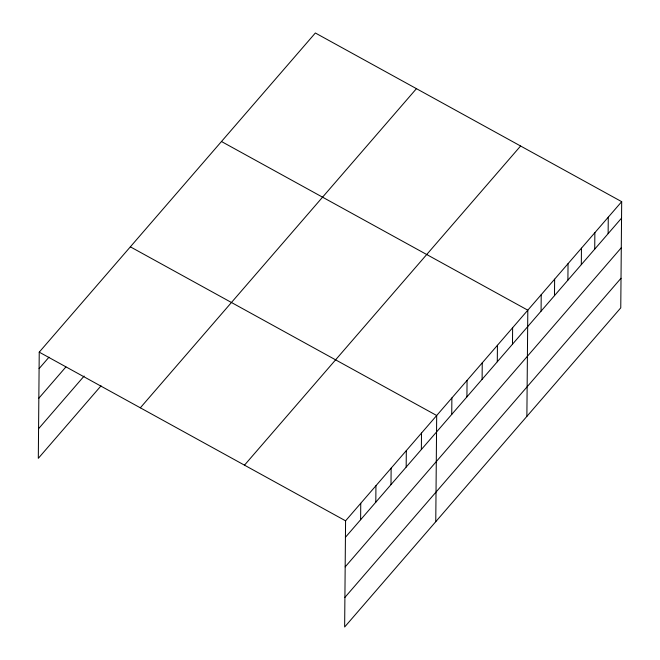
<?xml version="1.0" encoding="UTF-8"?>
<svg xmlns="http://www.w3.org/2000/svg" width="660" height="660" viewBox="0 0 660 660"><rect width="100%" height="100%" fill="white"/><g stroke="black" fill="none" stroke-linecap="round" stroke-linejoin="round"><path stroke-width="0.99" d="M621.687 201.671L345.576 520.822L344.644 627L620.763 307.849L621.687 201.671L315.356 33L39.237 352.151L38.313 458.329L101.038 385.828M360.616 519.742L360.756 503.266M375.804 502.186L375.944 485.719M390.992 484.638L391.132 468.163M406.172 467.082L406.321 450.607M421.361 449.526L421.501 433.059M435.765 521.681L436.689 415.503L130.358 246.832M451.737 414.422L451.877 397.947M466.917 396.866L467.065 380.399M482.105 379.31L482.245 362.843M497.293 361.762L497.434 345.287M512.482 344.207L512.622 327.739M526.878 416.361L527.81 310.183L221.471 141.512M541.076 311.149L541.216 294.682M554.491 295.647L554.631 279.18M567.897 280.145L568.045 263.678M581.312 264.643L581.452 248.176M594.718 249.142L594.866 232.675M608.132 233.64L608.272 217.173M39.097 368.626L48.997 357.175M38.841 398.227L65.909 366.935M38.569 428.728L84.133 376.068M140.332 407.814L416.443 88.663M244.48 465.16L520.6 146.008M345.427 537.298L621.547 218.138M345.172 566.899L621.283 247.748M344.908 597.399L621.019 278.248M39.237 352.151L345.576 520.822"/></g></svg>
